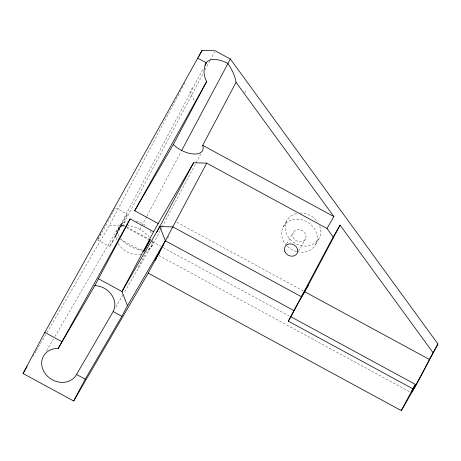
<?xml version="1.0" encoding="UTF-8"?>
<svg xmlns="http://www.w3.org/2000/svg" width="461" height="461" viewBox="0 0 461 461"><rect width="100%" height="100%" fill="white"/><g stroke="black" fill="none" stroke-linecap="round" stroke-linejoin="round"><path stroke-width="0.35" stroke-dasharray="2.31 1.73" d="M152.533 240.325L152.447 242.561L151.047 246.577L123.997 292.983M119.664 238.873L115.256 236.476L118.396 230.437L121.854 224.328L126.262 226.72M121.854 224.328L115.256 236.476M46.93 332.531L109.516 225.147L183.547 85.331M183.881 84.697L185.23 82.156M192.398 87.728L189.823 92.592L194.479 101.011M118.379 228.812L203.255 68.51M109.516 225.147L122.626 225.533L203.382 73.011M205.064 69.83L209.772 60.933M210.112 60.299L214.486 52.035M139.873 229.445L146.61 216.722M146.944 216.082L180.96 151.836M138.087 267.611L146.725 251.291L148.517 249.983L151.047 246.577M151.583 246.854L160.347 230.304M160.682 229.664L161.696 227.757M162.03 227.117L200.794 153.916M244.722 92.966L246.652 89.319M32.817 356.739L36.073 351.155M36.436 350.533L46.567 333.153M46.555 350.844L53.43 339.048M54.876 336.565L117.843 228.535M115.705 307.216L123.64 293.605M283.21 226.91L286.788 220.773M286.725 243.748L293.334 232.407M298.526 250.945L305.482 239.011M315.606 244.509L319.185 238.372M148.137 249.355L149.75 248.715A18.895 9.704 27.9 0 0 151.807 241.449M142.558 250.052L139.049 249.608L134.554 248.272A18.895 9.704 27.9 0 1 120.995 239M176.851 222.254L303.528 291.081M115.809 207.928L127.351 214.204M126.896 227.066L150.2 239.726M122.626 225.533L125.79 227.25M126.418 227.596L148.563 239.628M152.361 241.691L160.589 246.157M163.119 247.534L289.664 316.286M158.826 255.469L410.013 391.948M120.298 239.213L143.602 251.879M97.611 240.002L109.758 246.6M115.014 208.13A18.434 0.328 -61.5 0 1 114.559 209.081M114.242 209.72A18.434 0.328 -61.5 0 1 112.933 212.279M112.668 212.78A18.434 0.328 -61.5 0 1 102.215 232.119A18.434 0.328 -61.5 0 1 97.801 239.478M97.997 239.057A18.434 0.328 -61.5 0 1 101.639 231.987M319.675 225.907A18.434 15.818 30.2 0 1 309.204 245.678A18.434 15.818 30.2 0 1 286.298 233.237A18.434 15.818 30.2 0 1 296.769 213.46M299.984 213.063A18.434 15.818 30.2 0 1 317.496 221.862M286.598 245.511A18.434 15.818 30.2 0 1 291.358 220.11A18.434 15.818 30.2 0 1 316.961 235.11A18.434 15.818 30.2 0 1 297.103 251.666M296.452 251.493A18.434 15.818 30.2 0 1 287.076 246.001M119.376 236.747A18.895 9.704 27.9 0 1 124.787 225.567M126.7 225.521A18.895 9.704 27.9 0 1 149.399 237.208M140.818 254.069A18.895 16.21 30.2 0 1 118.16 243.137M116.91 240.072A18.895 16.21 30.2 0 1 128.072 221.044M136.128 221.055A18.895 16.21 30.2 0 1 146.068 226.051M150.061 230.794A18.895 16.21 30.2 0 1 151.548 233.802M168.651 236.562A18.895 0.34 -61.5 0 1 167.648 238.418M112.64 241.789A18.434 0.328 -61.5 0 0 127.161 214.728A18.434 0.328 -61.5 0 0 115.867 234.689A18.434 0.328 -61.5 0 0 112.64 241.789M293.15 237.087A6.915 5.93 30.2 0 0 304.554 240.256A6.915 5.93 30.2 0 0 300.514 229.791A6.915 5.93 30.2 0 0 293.15 237.087"/><path stroke-width="0.69" d="M160.29 250.778L157.172 256.696M160.82 249.764L163.839 244.053M23.05 373.502L44.798 332.433L202.051 50.382L215.154 50.768L230.344 59.014L437.95 343.969L416.202 385.039L401.295 410.618L148.212 273.108L73.668 401.001L23.05 373.502L27.032 366.674M198.685 56.738L202.051 50.382M204.938 65.329L206.286 62.782A18.895 9.704 27.9 0 1 227.78 63.416C231.739 69.087 234.966 75.437 236.055 82.329L333.885 216.607L326.97 228.477L333.165 236.983L288.321 321.161L412.837 388.819L415.401 384.416A18.895 0.34 -61.5 0 0 416.168 384.243A18.895 0.34 -61.5 0 0 429.312 359.424L437.95 343.969M85.21 379.201L76.503 374.47A18.895 16.21 30.2 0 1 45.028 373.352A18.895 16.21 30.2 0 1 58.172 348.528L130.14 218.952L153.628 231.71L121.963 291.508L127.461 305.747L121.888 316.281L85.21 379.201L73.668 401.001M58.172 348.528L94.845 285.607L130.14 218.952M326.97 228.477L206.712 163.136L193.608 162.75L158.186 223.522L134.698 210.758L173.336 144.466L206.695 81.464C203.341 75.794 203.174 68.597 206.286 62.782L197.579 58.057M181.634 150.563L230.344 59.014M173.336 144.466A18.895 9.704 27.9 0 0 194.156 154.02A18.895 9.704 27.9 0 0 202.696 145.33L236.055 82.329M156.515 232.805L193.608 162.75M148.212 273.108L206.712 163.136M155.178 260.465L156.51 257.953M288.321 321.161L290.885 316.765A18.895 0.34 -61.5 0 1 304.79 291.767L340.085 225.112L432.942 352.567M401.295 410.618L412.837 388.819M134.698 210.758L206.695 81.464M153.628 231.71L158.186 223.522M308.421 284.91L301.506 296.78L172.938 226.927L159.829 226.541L121.963 291.508L98.475 278.749M76.503 374.47L113.181 311.55A18.895 16.21 30.2 0 0 94.845 285.607M127.461 305.747L165.326 240.78L159.829 226.541M333.165 236.983L340.085 225.112M202.696 145.33L333.885 216.607M304.79 291.767L429.312 359.424M165.326 240.78L293.899 310.633M290.885 316.765L415.401 384.416M113.181 311.55L121.888 316.281M44.798 332.433L61.803 341.67M158.584 254.161A18.895 0.34 -61.5 0 1 159.178 252.951M143.676 251.683L150.2 239.726L143.676 251.683M284.8 251.406A6.915 5.93 30.2 0 0 296.21 254.576A6.915 5.93 30.2 0 0 292.17 244.117A6.915 5.93 30.2 0 0 284.8 251.406"/></g></svg>
